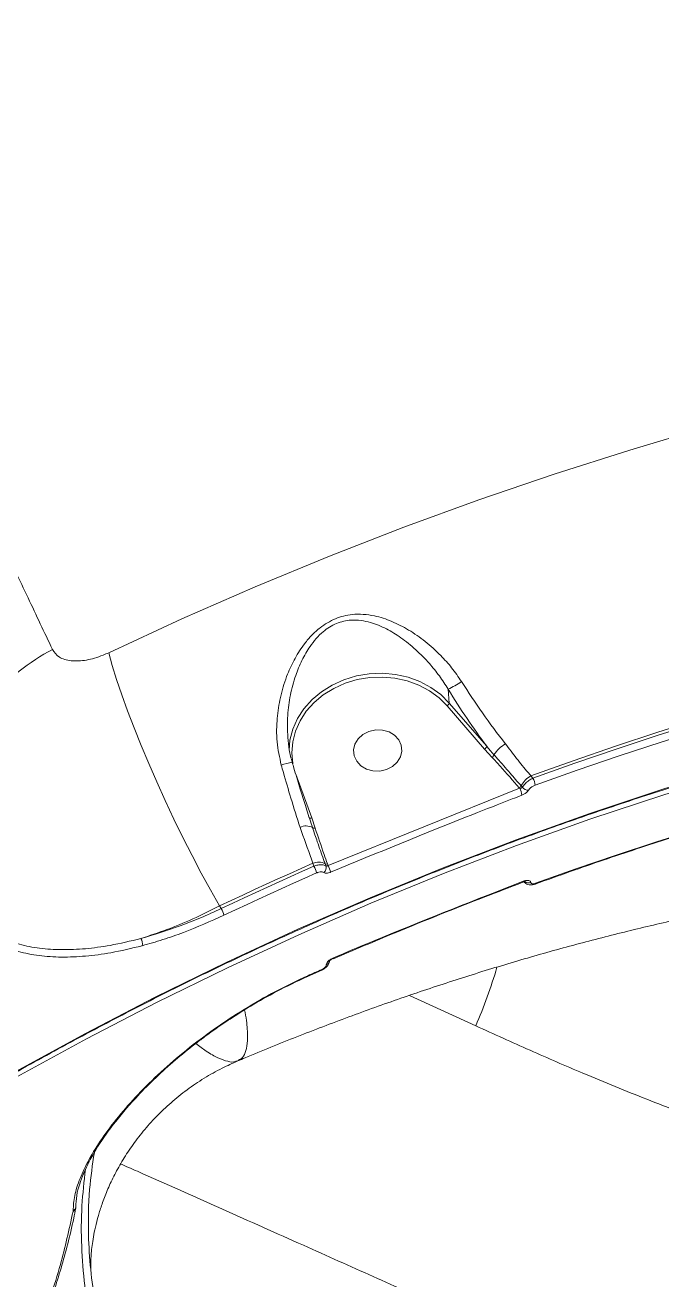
# Model space of a CAD drawing. Header units: millimetres. Extents: x -8607 to 7621, y -5747 to 4382.
# Drawn here: x 4786.3 to 4904.9, y 150.7 to 384.2 of the extents above; entities that cross this region are included whole.
import ezdxf

# ---------------------------------------------------------------- set-up
doc = ezdxf.new("R2010")
doc.units = ezdxf.units.MM
doc.layers.add('DIKOM_ОБЪЕКТ', color=7, linetype='Continuous')

msp = doc.modelspace()

# ---------------------------------------------------------------- linework, layer by layer
at = {"layer": 'DIKOM_ОБЪЕКТ', "color": 7, "linetype": 'Continuous', "lineweight": 15}
for p, q in [((4865.105, 260.634), (4865.314, 258.075)), ((4871.895, 249.498), (4864.931, 257.556)), ((4865.314, 258.075), (4872.278, 250.017)), ((4873.272, 247.968), (4871.895, 249.498)), ((4836.723, 244.856), (4839.705, 236.682)), ((4880.504, 244.539), (4880.9, 244.077)), ((4842.747, 227.856), (4878.421, 242.205)), ((4878.421, 242.205), (4878.346, 242.291)), ((4878.693, 242.661), (4878.929, 242.388)), ((4839.705, 236.682), (4840.346, 234.797)), ((4839.854, 234.891), (4839.712, 235.322)), ((4840.127, 227.714), (4839.929, 228.255)), ((4842.639, 228.152), (4842.747, 227.856)), ((4879.019, 224.761), (4879.014, 224.758)), ((4879.237, 224.827), (4879.409, 224.633)), ((4879.431, 224.651), (4879.319, 224.847)), ((4880.482, 224.694), (4880.483, 224.681)), ((4822.521, 220.304), (4822.839, 219.818)), ((4843.717, 210.533), (4843.71, 210.53)), ((4838.946, 207.195), (4841.571, 208.365)), ((4842.42, 209.34), (4842.419, 209.353)), ((4870.253, 198.005), (4857.901, 203.668)), ((4795.269, 163.455), (4795.274, 163.476)), ((4795.274, 163.476), (4795.29, 163.622)), ((4795.748, 164.011), (4795.759, 164.053))]:
    msp.add_line(p, q, dxfattribs=at)
at = {"layer": 'DIKOM_ОБЪЕКТ', "color": 7, "linetype": 'Continuous', "lineweight": 15, "flags": 128}
for points in [[(4801.9, 267.437), (4815.497, 273.712), (4829.194, 279.697), (4842.983, 285.388), (4856.856, 290.782), (4870.806, 295.877), (4884.826, 300.669), (4898.906, 305.156), (4913.041, 309.336), (4927.221, 313.205), (4941.44, 316.763), (4955.689, 320.007), (4969.96, 322.936), (4984.246, 325.546), (4998.539, 327.839)], [(4771.67, 182.06), (4784.5, 189.438), (4797.471, 196.522), (4810.576, 203.308), (4823.804, 209.791), (4837.148, 215.966), (4850.599, 221.831), (4864.147, 227.38), (4877.785, 232.611), (4891.503, 237.519), (4905.292, 242.102), (4919.144, 246.357), (4933.048, 250.28), (4946.996, 253.87), (4960.979, 257.124), (4974.988, 260.039), (4989.013, 262.615), (5003.046, 264.848), (5017.076, 266.738), (5031.096, 268.284), (5045.095, 269.484), (5059.064, 270.338)], [(5058.554, 269.166), (5044.626, 268.315), (5030.669, 267.118), (5016.692, 265.577), (5002.704, 263.693), (4988.713, 261.466), (4974.73, 258.898), (4960.764, 255.991), (4946.823, 252.747), (4932.916, 249.169), (4919.054, 245.257), (4905.244, 241.015), (4891.497, 236.446), (4877.82, 231.552), (4864.223, 226.337), (4850.715, 220.805), (4837.305, 214.958), (4824.001, 208.801), (4810.812, 202.338), (4797.748, 195.572), (4784.815, 188.509), (4772.024, 181.153)], [(4801.9, 267.437), (4802.567, 265.044), (4803.381, 262.424), (4804.335, 259.599), (4805.42, 256.598), (4806.626, 253.445), (4807.942, 250.171), (4809.356, 246.806), (4810.855, 243.379), (4812.426, 239.922), (4814.054, 236.468), (4815.724, 233.046), (4817.422, 229.688), (4819.131, 226.426), (4820.836, 223.289), (4822.521, 220.304)], [(4943.929, 264.022), (4935.943, 261.957), (4927.969, 259.785), (4920.011, 257.507), (4912.069, 255.123), (4904.146, 252.634), (4896.243, 250.04), (4888.362, 247.341), (4880.504, 244.539)], [(4835.488, 249.306), (4835.657, 251.163), (4836.185, 253.213), (4837.059, 255.181), (4838.259, 257.024), (4839.759, 258.703), (4841.527, 260.18), (4843.523, 261.423), (4845.705, 262.406), (4848.024, 263.105), (4850.429, 263.506), (4852.868, 263.601), (4855.287, 263.387), (4857.634, 262.869), (4859.857, 262.058), (4861.907, 260.971), (4863.739, 259.634), (4865.314, 258.075)], [(4864.931, 257.556), (4863.404, 259.068), (4861.627, 260.365), (4859.639, 261.418), (4857.483, 262.204), (4855.208, 262.707), (4852.862, 262.915), (4850.497, 262.823), (4848.164, 262.433), (4845.916, 261.755), (4843.8, 260.803), (4841.864, 259.597), (4840.15, 258.165), (4838.695, 256.537), (4837.532, 254.749), (4836.685, 252.841), (4836.173, 250.853), (4836.007, 248.831), (4836.192, 246.817), (4836.199, 246.777)], [(4880.9, 244.077), (4888.719, 246.863), (4896.561, 249.546), (4904.425, 252.127), (4912.308, 254.603), (4920.21, 256.975), (4928.128, 259.243), (4936.061, 261.405), (4944.008, 263.461)], [(4944.266, 262.131), (4936.337, 260.079), (4928.422, 257.922), (4920.521, 255.66), (4912.637, 253.293), (4904.772, 250.822), (4896.926, 248.247), (4889.101, 245.57), (4881.299, 242.79)], [(4853.622, 245.688), (4852.376, 245.414), (4851.098, 245.448), (4849.893, 245.79), (4848.858, 246.411), (4848.077, 247.262), (4847.613, 248.272), (4847.504, 249.361), (4847.759, 250.439), (4848.357, 251.42), (4849.249, 252.225), (4850.363, 252.787), (4851.61, 253.062), (4852.888, 253.028), (4854.093, 252.686), (4855.128, 252.065), (4855.909, 251.214), (4856.372, 250.204), (4856.481, 249.115), (4856.227, 248.037), (4855.629, 247.056), (4854.737, 246.251), (4853.622, 245.688)], [(4881.378, 224.529), (4888.866, 227.202), (4896.377, 229.774), (4903.908, 232.247), (4911.458, 234.62), (4919.026, 236.891), (4926.611, 239.061), (4934.209, 241.13), (4941.821, 243.095)], [(4839.705, 236.682), (4839.611, 236.66), (4839.521, 236.649), (4839.436, 236.649), (4839.361, 236.661), (4839.299, 236.683), (4839.251, 236.715), (4839.22, 236.756), (4839.214, 236.769)], [(4840.346, 234.797), (4840.262, 234.779), (4840.18, 234.77), (4840.102, 234.77), (4840.03, 234.778), (4839.968, 234.795), (4839.917, 234.82), (4839.879, 234.853), (4839.854, 234.891)], [(4839.929, 228.255), (4837.743, 227.289), (4835.56, 226.315), (4833.38, 225.333), (4831.203, 224.344), (4829.028, 223.346), (4826.856, 222.34), (4824.687, 221.326), (4822.521, 220.304)], [(4822.839, 219.818), (4824.99, 220.832), (4827.144, 221.839), (4829.301, 222.838), (4831.461, 223.829), (4833.623, 224.812), (4835.788, 225.788), (4837.956, 226.755), (4840.127, 227.714)], [(4842.351, 227.756), (4842.313, 227.861), (4842.199, 228.174)], [(4840.617, 226.464), (4838.451, 225.506), (4836.288, 224.541), (4834.127, 223.568), (4831.97, 222.587), (4829.815, 221.599), (4827.663, 220.602), (4825.514, 219.597), (4823.368, 218.585)], [(4838.966, 207.324), (4839.294, 207.471), (4839.622, 207.618), (4839.95, 207.765), (4840.278, 207.911), (4840.607, 208.057), (4840.935, 208.203), (4841.264, 208.349), (4841.592, 208.495)]]:
    msp.add_lwpolyline(points, dxfattribs=at)
at = {"layer": 'DIKOM_ОБЪЕКТ', "color": 7, "linetype": 'Continuous', "lineweight": 15}
for centre, radius, start, end in [((4814.751, 225.941), 48.157, 118.99332, 136.5373), ((4856.09, 279.384), 20.805, 295.67936, 303.58236), ((4864.585, 258.212), 0.742, 297.78155, 349.35901), ((4871.549, 250.154), 0.742, 297.78155, 349.35901), ((4879.017, 244.979), 6.399, 120.58891, 147.13315), ((4872.815, 248.702), 0.864, 301.86878, 343.16316), ((4838.152, 234.245), 12.97, 99.23773, 108.53886), ((4883.087, 240.238), 5.018, 120.98433, 151.12719), ((4877.422, 242.293), 3.909, 7.29835, 27.14803), ((4877.822, 243.13), 0.99, 302.00632, 331.69055), ((4874.429, 240.142), 4.494, 10.07574, 27.32539), ((4880.028, 243.243), 1.392, 217.88871, 271.04831), ((4838.645, 232.791), 2.423, 60.07397, 117.39974), ((4840.975, 225.7), 2.76, 63.68033, 112.25968), ((4835.996, 225.374), 4.748, 13.26381, 29.52679), ((4841.301, 227.435), 1.098, 305.10958, 17.03272), ((4842.443, 228.656), 0.54, 243.07647, 291.2006), ((4839.157, 225.834), 4.119, 10.58093, 29.39368), ((4878.917, 224.852), 0.138, 318.06439, 18.39716), ((4880.083, 225.7), 1.095, 230.50482, 291.39871), ((4880.082, 225.725), 1.105, 236.57933, 291.21582), ((4881.238, 224.498), 0.143, 310.77262, 12.52567), ((4818.312, 217.147), 5.256, 15.8728, 30.53573), ((4806.189, 213.247), 1.982, 350.23515, 30.69547), ((4842.116, 210.175), 0.875, 290.23718, 1.92153), ((4842.117, 210.162), 0.875, 290.23845, 1.92072), ((4843.618, 210.627), 0.136, 316.05542, 17.94311), ((4841.469, 208.448), 0.131, 321.17203, 20.8137), ((4777.463, 237.788), 100.958, 336.79269, 343.37382), ((4794.913, 164.247), 0.868, 294.19786, 347.1287), ((4794.926, 164.262), 0.859, 293.84116, 342.9878)]:
    msp.add_arc(centre, radius, start, end, dxfattribs=at)
for points, knots in [([(4487.93, 777.405), (4490.738, 773.599), (4496.362, 765.973), (4505.301, 753.52), (4514.595, 740.338), (4524.262, 726.38), (4534.26, 711.708), (4543.169, 698.436), (4550.84, 686.875), (4557.188, 677.23), (4563.616, 667.386), (4570.086, 657.399), (4576.582, 647.299), (4583.104, 637.084), (4589.675, 626.718), (4596.272, 616.239), (4602.879, 605.672), (4610.575, 593.281), (4619.385, 578.979), (4629.19, 562.906), (4638.886, 546.861), (4648.319, 531.104), (4657.575, 515.502), (4666.579, 500.188), (4675.686, 484.561), (4684.867, 468.657), (4694.046, 452.599), (4702.966, 436.837), (4711.494, 421.616), (4719.715, 406.793), (4727.569, 392.482), (4735.37, 378.115), (4743.082, 363.746), (4750.627, 349.508), (4757.793, 335.802), (4764.482, 322.828), (4770.767, 310.452), (4776.616, 298.752), (4781.993, 287.802), (4786.946, 277.543), (4789.92, 271.225), (4791.409, 268.063)], [0, 0, 0, 0, 0.03134419, 0.06278625, 0.09437289, 0.12605966, 0.15789521, 0.18983324, 0.20889685, 0.22796047, 0.24711226, 0.26626406, 0.28515516, 0.30404626, 0.32302307, 0.34199989, 0.36083371, 0.37968863, 0.40783653, 0.43605496, 0.46343133, 0.4908725, 0.51724689, 0.54367912, 0.56966771, 0.59786162, 0.62612609, 0.65354693, 0.68103254, 0.70744938, 0.73392402, 0.75995407, 0.78821804, 0.81655262, 0.84404121, 0.87159459, 0.89807625, 0.92461569, 0.95070922, 0.97533148, 1, 1, 1, 1]), ([(4834.029, 246.542), (4833.717, 247.964), (4833.083, 250.867), (4833.155, 253.968), (4833.433, 256.898), (4833.912, 259.656), (4835.05, 263.234), (4836.546, 266.428), (4838.097, 268.84), (4839.706, 270.722), (4841.129, 272.019), (4842.615, 273.044), (4844.091, 273.787), (4845.651, 274.302), (4847.401, 274.605), (4849.33, 274.625), (4851.821, 274.261), (4854.668, 273.331), (4857.821, 271.71), (4860.878, 269.583), (4863.543, 267.176), (4865.819, 264.652), (4867.001, 262.923), (4867.597, 262.052)], [0, 0, 0, 0, 0.0712946, 0.145483, 0.1510895, 0.2166078, 0.2834513, 0.3370911, 0.3916855, 0.425018, 0.4589557, 0.4858733, 0.5134493, 0.5404095, 0.5680906, 0.6042116, 0.6412513, 0.7023481, 0.7649926, 0.8302975, 0.896906, 0.9480065, 1, 1, 1, 1]), ([(4865.105, 260.634), (4864.574, 261.472), (4863.502, 263.16), (4861.48, 265.638), (4859.097, 268.065), (4856.415, 270.226), (4853.616, 271.951), (4851.131, 272.993), (4848.904, 273.48), (4846.78, 273.582), (4844.265, 273.034), (4842.063, 271.638), (4840.5, 270.087), (4839.13, 268.315), (4837.819, 266.019), (4836.582, 262.998), (4835.669, 259.575), (4835.101, 255.717), (4835.203, 253.056), (4835.255, 251.689)], [0, 0, 0, 0, 0.0571689, 0.1152823, 0.1882872, 0.2626, 0.3296043, 0.3979591, 0.4358903, 0.4747584, 0.5299842, 0.5851339, 0.6200084, 0.6557715, 0.7142164, 0.7738467, 0.8470172, 0.9214536, 1, 1, 1, 1]), ([(4771.695, 181.931), (4773.735, 183.126), (4779.653, 186.59), (4789.541, 192.142), (4801.393, 198.501), (4813.355, 204.608), (4825.418, 210.465), (4837.575, 216.065), (4849.822, 221.408), (4862.149, 226.489), (4874.552, 231.307), (4887.022, 235.857), (4899.555, 240.139), (4912.141, 244.149), (4924.776, 247.886), (4937.451, 251.346), (4950.16, 254.53), (4962.896, 257.434), (4975.652, 260.058), (4988.421, 262.399), (5001.197, 264.456), (5013.971, 266.229), (5026.738, 267.717), (5039.49, 268.915), (5050.202, 269.694), (5056.657, 270.032), (5058.877, 270.148)], [0, 0, 0, 0, 0.0228192, 0.0662016, 0.1095848, 0.152968, 0.1963512, 0.2397345, 0.2831178, 0.3265011, 0.3698844, 0.4132679, 0.4566513, 0.5000349, 0.5434185, 0.5868022, 0.630186, 0.6735699, 0.716954, 0.7603382, 0.8037225, 0.847107, 0.8904917, 0.9338765, 0.9772616, 1, 1, 1, 1]), ([(4791.409, 268.063), (4791.786, 267.535), (4792.553, 266.461), (4794.873, 265.814), (4797.717, 265.953), (4800.171, 266.658), (4801.552, 267.281), (4801.9, 267.437)], [0, 0, 0, 0, 0.2187085, 0.4447818, 0.6794098, 0.9191985, 1, 1, 1, 1]), ([(4867.597, 262.052), (4868.882, 260.092), (4871.49, 256.116), (4874.312, 252.34), (4875.753, 250.498), (4875.761, 250.488)], [0, 0, 0, 0, 0.49139441, 0.99706648, 1, 1, 1, 1]), ([(4872.278, 250.017), (4871.052, 251.717), (4868.574, 255.154), (4866.269, 258.795), (4865.105, 260.634)], [0, 0, 0, 0, 0.4947656, 1, 1, 1, 1]), ([(4836.064, 247.042), (4835.864, 247.804), (4835.462, 249.33), (4835.313, 250.9), (4835.238, 251.687)], [0, 0, 0, 0, 0.4991197, 1, 1, 1, 1]), ([(4872.278, 250.017), (4872.475, 249.785), (4872.923, 249.257), (4873.384, 248.741), (4873.642, 248.452)], [0, 0, 0, 0, 0.4403356, 1, 1, 1, 1]), ([(4875.761, 250.488), (4876.463, 249.571), (4877.872, 247.732), (4879.431, 245.769), (4880.328, 244.741), (4880.504, 244.539)], [0, 0, 0, 0, 0.4438965, 0.8911134, 1, 1, 1, 1]), ([(4878.346, 242.291), (4877.164, 243.644), (4875.497, 245.552), (4873.773, 247.423), (4873.272, 247.968)], [0, 0, 0, 0, 0.7088229, 1, 1, 1, 1]), ([(4873.642, 248.452), (4873.845, 248.224), (4874.86, 247.088), (4876.543, 245.149), (4878.01, 243.451), (4878.693, 242.661)], [0, 0, 0, 0, 0.1178903, 0.5894817, 1, 1, 1, 1]), ([(4837.53, 234.942), (4836.959, 236.745), (4835.905, 240.076), (4834.745, 244.018), (4834.159, 246.083), (4834.029, 246.542)], [0, 0, 0, 0, 0.47868685, 0.88437473, 1, 1, 1, 1]), ([(4837.575, 242.037), (4837.531, 242.178), (4837.128, 243.47), (4836.624, 245.15), (4836.18, 246.69), (4836.076, 247.049)], [0, 0, 0, 0, 0.085437, 0.7869803, 1, 1, 1, 1]), ([(4878.929, 242.388), (4878.958, 242.439), (4879.098, 242.681), (4879.475, 243.13), (4880.138, 243.681), (4880.647, 243.945), (4880.9, 244.077)], [0, 0, 0, 0, 0.0813858, 0.3857913, 0.6937318, 1, 1, 1, 1]), ([(4881.331, 224.389), (4883.49, 225.167), (4889.754, 227.424), (4900.169, 230.954), (4912.59, 234.889), (4925.059, 238.544), (4934.781, 241.179), (4940.346, 242.591), (4941.733, 242.943)], [0, 0, 0, 0, 0.1082677, 0.3141099, 0.5199557, 0.7258019, 0.9316486, 1, 1, 1, 1]), ([(4839.716, 235.323), (4839.678, 235.436), (4839.277, 236.629), (4838.558, 238.869), (4837.889, 241.026), (4837.575, 242.037)], [0, 0, 0, 0, 0.0524324, 0.5557911, 1, 1, 1, 1]), ([(4878.853, 240.928), (4878.24, 240.691), (4875.177, 239.505), (4863.236, 234.838), (4852.009, 230.215), (4843.207, 226.59)], [0, 0, 0, 0, 0.0512253, 0.2561273, 1, 1, 1, 1]), ([(4878.421, 242.205), (4878.489, 242.211), (4878.622, 242.223), (4878.796, 242.282), (4878.891, 242.345), (4878.924, 242.382), (4878.929, 242.388)], [0, 0, 0, 0, 0.3345066, 0.654902, 0.9517867, 1, 1, 1, 1]), ([(4880.053, 241.851), (4880.042, 241.832), (4879.963, 241.701), (4879.745, 241.454), (4879.334, 241.143), (4879.013, 241), (4878.853, 240.928)], [0, 0, 0, 0, 0.0523938, 0.3650475, 0.6827341, 1, 1, 1, 1]), ([(4881.299, 242.79), (4881.138, 242.721), (4880.816, 242.585), (4880.397, 242.279), (4880.159, 242.022), (4880.072, 241.88), (4880.053, 241.851)], [0, 0, 0, 0, 0.30774, 0.6158747, 0.9190999, 1, 1, 1, 1]), ([(4839.929, 228.255), (4839.839, 228.506), (4839.078, 230.635), (4838.255, 232.924), (4837.53, 234.942)], [0, 0, 0, 0, 0.1178594, 1, 1, 1, 1]), ([(4842.199, 228.174), (4842.1, 228.445), (4841.609, 229.797), (4840.809, 232.024), (4840.147, 234.011), (4839.854, 234.891)], [0, 0, 0, 0, 0.1222806, 0.6114205, 1, 1, 1, 1]), ([(4840.346, 234.797), (4840.89, 233.163), (4841.629, 230.941), (4842.427, 228.736), (4842.639, 228.152)], [0, 0, 0, 0, 0.7353037, 1, 1, 1, 1]), ([(4840.127, 227.714), (4840.233, 227.753), (4840.599, 227.884), (4841.218, 228.003), (4841.902, 227.989), (4842.201, 227.834), (4842.351, 227.756)], [0, 0, 0, 0, 0.1209496, 0.4144473, 0.7069479, 1, 1, 1, 1]), ([(4841.933, 226.536), (4841.844, 226.581), (4841.665, 226.671), (4841.26, 226.665), (4840.895, 226.579), (4840.679, 226.49), (4840.617, 226.464)], [0, 0, 0, 0, 0.2927357, 0.5851066, 0.8788379, 1, 1, 1, 1]), ([(4843.207, 226.59), (4843.158, 226.571), (4842.957, 226.491), (4842.605, 226.407), (4842.2, 226.402), (4842.022, 226.491), (4841.933, 226.536)], [0, 0, 0, 0, 0.0963825, 0.3985513, 0.6990818, 1, 1, 1, 1]), ([(4842.351, 227.756), (4842.38, 227.745), (4842.438, 227.722), (4842.564, 227.75), (4842.671, 227.803), (4842.732, 227.846), (4842.747, 227.856)], [0, 0, 0, 0, 0.2930283, 0.5923651, 0.9005743, 1, 1, 1, 1]), ([(4843.729, 210.501), (4847.569, 212.119), (4856.915, 216.058), (4868.692, 220.787), (4876.663, 223.824), (4879.031, 224.726)], [0, 0, 0, 0, 0.3290101, 0.8006065, 1, 1, 1, 1]), ([(4843.748, 210.669), (4844.352, 210.924), (4847.37, 212.194), (4859.068, 217.066), (4870.28, 221.46), (4879.047, 224.896)], [0, 0, 0, 0, 0.0517104, 0.2585534, 1, 1, 1, 1]), ([(4879.015, 224.756), (4879.036, 224.765), (4879.134, 224.806), (4879.293, 224.846), (4879.441, 224.869), (4879.517, 224.867), (4879.512, 224.867), (4879.511, 224.867)], [0, 0, 0, 0, 0.0823478, 0.3854776, 0.651324, 0.8687724, 1, 1, 1, 1]), ([(4879.047, 224.896), (4879.206, 224.949), (4879.525, 225.054), (4879.955, 225.087), (4880.281, 225.017), (4880.452, 224.872), (4880.474, 224.744), (4880.482, 224.694)], [0, 0, 0, 0, 0.21826137, 0.43675193, 0.65302276, 0.8657456, 1, 1, 1, 1]), ([(4879.406, 224.678), (4879.412, 224.669), (4879.495, 224.533), (4879.771, 224.375), (4880.189, 224.227), (4880.704, 224.221), (4881.103, 224.293), (4881.322, 224.388), (4881.332, 224.392)], [0, 0, 0, 0, 0.0162373, 0.2294504, 0.4343779, 0.674543, 0.9855441, 1, 1, 1, 1]), ([(4880.483, 224.681), (4880.484, 224.672), (4880.488, 224.611), (4880.54, 224.513), (4880.684, 224.444), (4880.881, 224.421), (4881.107, 224.442), (4881.294, 224.502), (4881.378, 224.529)], [0, 0, 0, 0, 0.0340103, 0.252264, 0.4705298, 0.5979374, 0.8193065, 1, 1, 1, 1]), ([(4808.143, 212.911), (4806.184, 212.435), (4802.572, 211.558), (4797.565, 210.916), (4793.077, 210.726), (4788.881, 211.002), (4785.028, 211.755), (4781.547, 212.972), (4778.462, 214.646), (4775.832, 216.791), (4773.625, 219.336), (4772.569, 221.367), (4772.042, 222.381)], [0, 0, 0, 0, 0.1166812, 0.2150846, 0.3137979, 0.4122009, 0.510061, 0.6082268, 0.7060845, 0.8039539, 0.9021323, 1, 1, 1, 1]), ([(4773.012, 222.58), (4773.37, 221.902), (4774.252, 220.234), (4776.211, 218.025), (4778.782, 215.923), (4781.809, 214.289), (4785.222, 213.102), (4789, 212.369), (4793.116, 212.104), (4797.519, 212.295), (4802.43, 212.929), (4805.972, 213.791), (4807.894, 214.259)], [0, 0, 0, 0, 0.0692115, 0.1704011, 0.2712707, 0.3721939, 0.4734365, 0.5743635, 0.6759532, 0.7778637, 0.8794555, 1, 1, 1, 1]), ([(4822.521, 220.304), (4820.863, 219.477), (4817.601, 217.849), (4812.685, 215.822), (4809.497, 214.782), (4807.894, 214.259)], [0, 0, 0, 0, 0.3395438, 0.667762, 1, 1, 1, 1]), ([(4807.894, 214.259), (4810.33, 214.985), (4814.015, 216.082), (4819.036, 218.079), (4821.568, 219.237), (4822.839, 219.818)], [0, 0, 0, 0, 0.4928082, 0.7454985, 1, 1, 1, 1]), ([(4825.964, 191.481), (4826.405, 191.671), (4830.055, 193.246), (4836.938, 195.992), (4846.607, 199.703), (4856.287, 203.165), (4865.968, 206.405), (4875.642, 209.417), (4885.301, 212.199), (4894.938, 214.756), (4904.54, 217.068), (4911.94, 218.725), (4916.115, 219.535), (4917.125, 219.731)], [0, 0, 0, 0, 0.014475, 0.11987446, 0.22533205, 0.33085733, 0.43646104, 0.54215513, 0.64795288, 0.75386905, 0.8599199, 0.96612342, 1, 1, 1, 1]), ([(4823.368, 218.585), (4820.853, 217.464), (4817.048, 215.769), (4811.957, 213.997), (4809.417, 213.274), (4808.143, 212.911)], [0, 0, 0, 0, 0.4927604, 0.7454691, 1, 1, 1, 1]), ([(5069.198, 218.541), (5067.085, 215.827), (5062.43, 209.848), (5055.436, 201.684), (5048.015, 193.856), (5040.507, 186.995), (5033.313, 181.452), (5026.954, 177.391), (5021.508, 174.456), (5016.455, 172.151), (5011.249, 170.193), (5005.862, 168.576), (5000.286, 167.307), (4994.504, 166.386), (4988.526, 165.815), (4981.64, 165.569), (4973.765, 165.798), (4964.791, 166.663), (4955.425, 168.132), (4945.65, 170.197), (4935.43, 172.857), (4924.783, 176.096), (4913.685, 179.906), (4902.177, 184.253), (4891.036, 188.806), (4880.393, 193.395), (4873.634, 196.468), (4870.253, 198.005)], [0, 0, 0, 0, 0.0426648, 0.0940141, 0.1454737, 0.1974323, 0.2494923, 0.2907359, 0.3218745, 0.3530131, 0.3842474, 0.4154816, 0.4470186, 0.4785554, 0.5102013, 0.5418471, 0.5843464, 0.6267509, 0.6692252, 0.7120208, 0.7548879, 0.7982609, 0.8417066, 0.8854797, 0.9293247, 0.9646443, 1, 1, 1, 1]), ([(4841.57, 208.372), (4841.779, 208.478), (4842.221, 208.703), (4842.7, 209.182), (4842.952, 209.697), (4843.032, 210.084), (4842.977, 210.264), (4842.969, 210.288)], [0, 0, 0, 0, 0.26034, 0.5504068, 0.7763231, 0.9704728, 1, 1, 1, 1]), ([(4842.419, 209.353), (4842.421, 209.407), (4842.428, 209.547), (4842.574, 209.82), (4842.872, 210.141), (4843.28, 210.447), (4843.592, 210.595), (4843.748, 210.669)], [0, 0, 0, 0, 0.1342544, 0.3469772, 0.5632481, 0.7817386, 1, 1, 1, 1]), ([(4842.964, 209.996), (4842.964, 209.995), (4842.962, 209.992), (4843, 210.047), (4843.092, 210.144), (4843.244, 210.27), (4843.46, 210.412), (4843.683, 210.524), (4843.818, 210.572), (4843.869, 210.59)], [0, 0, 0, 0, 0.0768237, 0.2001369, 0.3311386, 0.4913633, 0.672216, 0.87771, 1, 1, 1, 1]), ([(4841.592, 208.495), (4841.594, 208.495), (4841.694, 208.54), (4841.891, 208.646), (4842.112, 208.814), (4842.286, 208.993), (4842.404, 209.173), (4842.415, 209.286), (4842.42, 209.34)], [0, 0, 0, 0, 0.00434677, 0.21982068, 0.43557519, 0.56825063, 0.79383063, 1, 1, 1, 1]), ([(4795.29, 163.622), (4795.336, 164.519), (4795.426, 166.312), (4796.465, 169.559), (4798.16, 173.134), (4800.557, 177.004), (4803.614, 181.071), (4807.295, 185.243), (4811.549, 189.427), (4816.32, 193.53), (4821.529, 197.458), (4827.095, 201.118), (4832.928, 204.479), (4836.952, 206.375), (4838.966, 207.324)], [0, 0, 0, 0, 0.0836186, 0.1671661, 0.2504175, 0.3338525, 0.4173036, 0.5004885, 0.5837385, 0.6671385, 0.7504577, 0.8333964, 0.916628, 1, 1, 1, 1]), ([(4795.785, 164.258), (4795.808, 164.969), (4795.85, 166.288), (4796.409, 168.431), (4797.115, 170.336), (4797.87, 171.981), (4798.644, 173.462), (4800.06, 175.91), (4802.582, 179.587), (4806.322, 184.015), (4810.153, 187.923), (4813.698, 191.162), (4816.784, 193.707), (4819.369, 195.689), (4821.695, 197.385), (4824.713, 199.446), (4828.601, 201.876), (4833.416, 204.599), (4836.999, 206.285), (4838.931, 207.193)], [0, 0, 0, 0, 0.0699188, 0.1296374, 0.1785753, 0.2171037, 0.249165, 0.2817742, 0.3825373, 0.4837442, 0.5518402, 0.6189871, 0.6814531, 0.7107288, 0.7459883, 0.7924332, 0.8499925, 0.9191029, 1, 1, 1, 1]), ([(4838.966, 207.324), (4838.969, 207.277), (4838.974, 207.197), (4838.939, 207.202), (4838.924, 207.205)], [0, 0, 0, 0, 0.5900745, 1, 1, 1, 1]), ([(4827.183, 200.952), (4827.218, 200.793), (4827.571, 199.192), (4827.751, 197.104), (4827.763, 194.625), (4827.373, 192.955), (4826.779, 191.9), (4826.159, 191.657), (4825.92, 191.563)], [0, 0, 0, 0, 0.0267114, 0.2684582, 0.4690567, 0.6700031, 0.872335, 1, 1, 1, 1]), ([(4825.719, 191.461), (4825.654, 191.425), (4825.233, 191.192), (4824.107, 191.336), (4822.301, 191.957), (4820.314, 193.067), (4818.777, 194.222), (4818.117, 194.719)], [0, 0, 0, 0, 0.0462039, 0.2992098, 0.5526804, 0.807926, 1, 1, 1, 1]), ([(4798.575, 152.448), (4798.57, 152.543), (4798.557, 152.787), (4798.548, 153.466), (4798.57, 154.442), (4798.645, 155.647), (4798.793, 157.058), (4799.035, 158.669), (4799.405, 160.535), (4799.931, 162.601), (4800.644, 164.865), (4801.578, 167.318), (4802.804, 169.99), (4804.321, 172.765), (4806.144, 175.588), (4808.284, 178.401), (4810.732, 181.138), (4813.467, 183.735), (4816.453, 186.136), (4819.647, 188.283), (4822.827, 190.09), (4824.978, 191.03), (4825.966, 191.462)], [0, 0, 0, 0, 0.0362577, 0.0929884, 0.1470251, 0.1987307, 0.2484901, 0.2966991, 0.3437523, 0.3949584, 0.4412566, 0.4919979, 0.5428072, 0.5937678, 0.6450469, 0.6966965, 0.7486476, 0.8007482, 0.8528165, 0.9046865, 0.9562324, 1, 1, 1, 1]), ([(4799.228, 174.449), (4798.888, 172.149), (4798.12, 166.966), (4798.049, 159.708), (4798.442, 152.634), (4799.092, 148.456), (4799.417, 146.366)], [0, 0, 0, 0, 0.2380862, 0.5364171, 0.7682053, 1, 1, 1, 1]), ([(4798.057, 145.467), (4797.839, 146.862), (4797.249, 150.649), (4796.783, 156.991), (4796.766, 164.22), (4797.324, 169.048), (4797.586, 171.321)], [0, 0, 0, 0, 0.1676944, 0.4551096, 0.7434152, 1, 1, 1, 1]), ([(4804.119, 172.313), (4805.159, 171.852), (4811.614, 168.988), (4823.007, 163.917), (4837.655, 157.385), (4851.201, 151.329), (4863.763, 145.699), (4875.881, 140.253), (4886.46, 135.484), (4895.609, 131.349), (4903.461, 127.793), (4911.047, 124.347), (4918.759, 120.834), (4926.531, 117.283), (4933.878, 113.914), (4940.483, 110.873), (4946.412, 108.134), (4952.055, 105.516), (4958.516, 102.503), (4965.537, 99.207), (4972.806, 95.759), (4979.276, 92.65), (4984.401, 90.143), (4988.409, 88.143), (4991.346, 86.647), (4993.743, 85.395), (4995.676, 84.356), (4997.282, 83.457), (4998.838, 82.537), (4999.986, 81.749), (5000.525, 81.271), (5000.353, 81.207), (5000.324, 81.196)], [0, 0, 0, 0, 0.0084569, 0.0524539, 0.0965267, 0.1354412, 0.1743557, 0.2134816, 0.2526076, 0.2808635, 0.3091194, 0.337456, 0.3657926, 0.3987406, 0.4317206, 0.4594038, 0.4870869, 0.5148463, 0.5426056, 0.5876266, 0.6327295, 0.6782022, 0.7237588, 0.7566953, 0.7896636, 0.8173372, 0.8450107, 0.8727607, 0.9005108, 0.9455177, 0.9906069, 1, 1, 1, 1]), ([(4787.755, 139.581), (4787.848, 139.775), (4788.309, 140.744), (4789.472, 143.364), (4791.135, 147.733), (4793.272, 154.492), (4794.515, 160.072), (4795.269, 163.455)], [0, 0, 0, 0, 0.0299896, 0.1499527, 0.3900715, 0.6301904, 1, 1, 1, 1]), ([(4788.136, 140.018), (4788.298, 140.338), (4789.032, 141.793), (4790.222, 144.66), (4791.701, 148.622), (4793.055, 152.865), (4794.286, 157.385), (4795.189, 161.114), (4795.642, 163.43), (4795.764, 164.053)], [0, 0, 0, 0, 0.0505047, 0.2289622, 0.4063937, 0.5831275, 0.7593203, 0.9351427, 1, 1, 1, 1]), ([(4795.29, 163.622), (4795.375, 163.676), (4795.548, 163.787), (4795.72, 164.018), (4795.759, 164.19), (4795.777, 164.264)], [0, 0, 0, 0, 0.3508137, 0.7198814, 1, 1, 1, 1]), ([(4795.735, 163.961), (4795.758, 164.033), (4795.791, 164.135), (4795.785, 164.252), (4795.783, 164.286)], [0, 0, 0, 0, 0.7070351, 1, 1, 1, 1]), ([(4795.777, 164.264), (4795.784, 164.288), (4795.822, 164.402), (4795.8, 164.522), (4795.782, 164.617)], [0, 0, 0, 0, 0.2022661, 1, 1, 1, 1])]:
    msp.add_open_spline(points, degree=3, knots=knots, dxfattribs=at)

doc.saveas('drawing.dxf')
